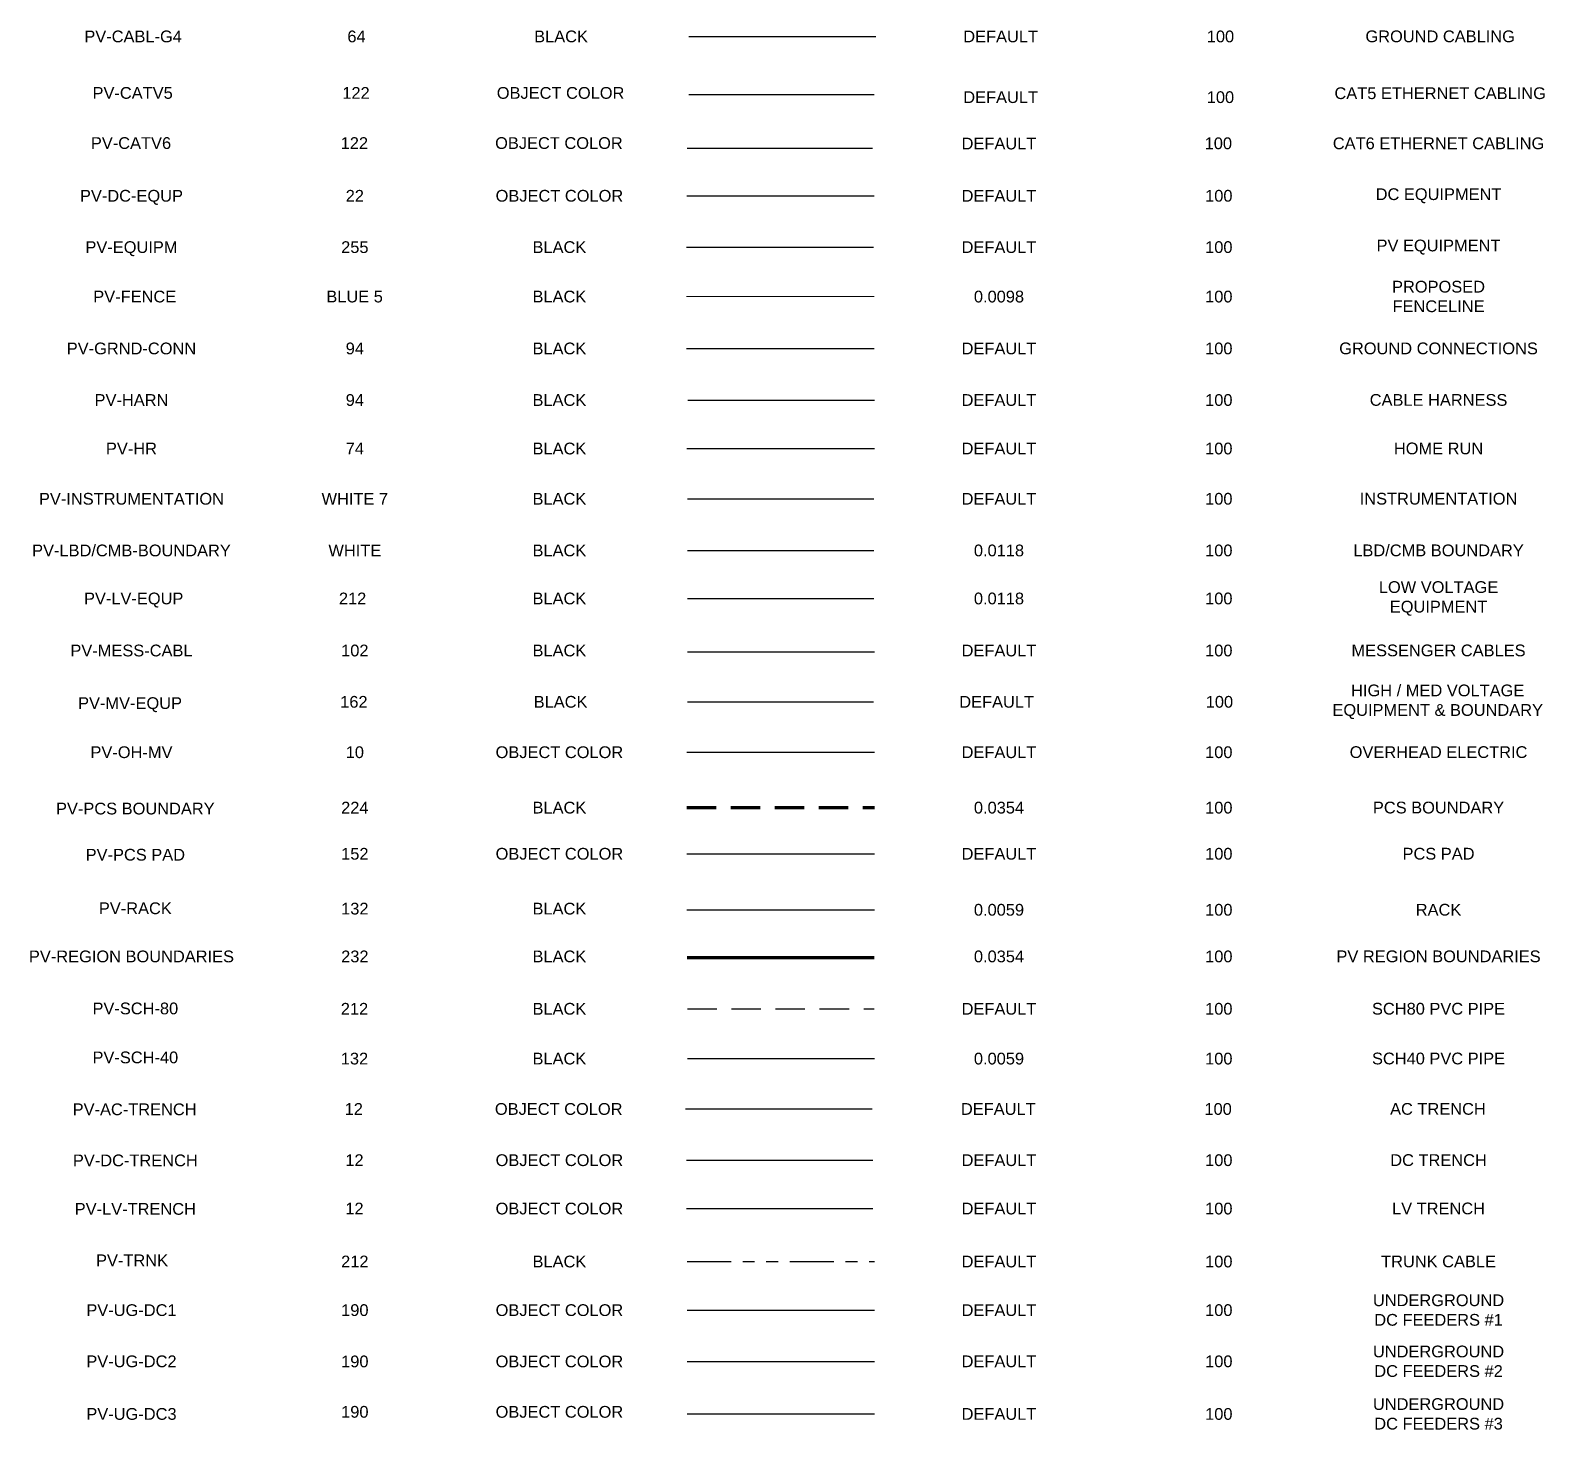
# Model space of a CAD drawing. Header units: feet. Extents: x -18 to 369, y -48 to 98.
# Drawn here: x -17.72 to -4.83, y -24.16 to -12.24 of the extents above; entities that cross this region are included whole.
import ezdxf
from ezdxf.enums import TextEntityAlignment as Align
from ezdxf.lldxf.tags import DXFTag

# ---------------------------------------------------------------- set-up
doc = ezdxf.new("R2010")
doc.units = ezdxf.units.FT
doc.header["$MEASUREMENT"] = 0
for name, pattern in [('DASHED2', [0.375, 0.25, -0.125]), ('HIDDEN', [0.375, 0.25, -0.125]), ('PHANTOM2', [1.25, 0.625, -0.125, 0.125, -0.125, 0.125, -0.125]), ('PHANTOM4', [0.6875, 0.3125, 0.0625, -0.0625, 0.0625, -0.0625, 0.0625, -0.0625])]:
    doc.linetypes.add(name, pattern=pattern)
for name, color, linetype in [('PV-AC-TRENCH', 12, 'ACTR'), ('PV-CABL-G4', 64, 'G4'), ('PV-CATV5', 122, 'CATV5'), ('PV-CATV6', 122, 'CATV6'), ('PV-DC-EQUP', 22, 'Continuous'), ('PV-DC-TRENCH', 12, 'DCTR'), ('PV-EQUIPM', 255, 'Continuous'), ('PV-GRND-CONN', 94, 'Continuous'), ('PV-HARN', 94, 'Continuous'), ('PV-HR', 74, 'Continuous'), ('PV-INSTRUMENTATION', 7, 'Continuous'), ('PV-LBDCMB-BOUNDARY', 7, 'Continuous'), ('PV-LV-EQUP', 212, 'Continuous'), ('PV-LV-TRENCH', 12, 'LVTR'), ('PV-MESS-CABL', 102, 'MESSENGER'), ('PV-MV-EQUIP', 162, 'Continuous'), ('PV-OH-MV', 10, 'OVERHEAD'), ('PV-PCS-PAD', 152, 'Continuous'), ('PV-RACK', 132, 'Continuous'), ('PV-SCH-40', 132, 'Continuous'), ('PV-SCH80', 212, 'HIDDEN'), ('PV-TRNK', 212, 'PHANTOM4'), ('PV-UG-DC1', 190, 'UGDC1'), ('PV-UG-DC2', 190, 'UGDC2'), ('PV-UG-DC3', 190, 'UGDC3')]:
    doc.layers.add(name, color=color, linetype=linetype)
for name, color, linetype, lineweight in [('PV-FENCE', 5, 'FENCELINE1', 20), ('PV-PCS BOUNDARY', 224, 'DASHED2', 90), ('PV-REGION BOUNDARIES', 232, 'Continuous', 90)]:
    doc.layers.add(name, color=color, linetype=linetype, lineweight=lineweight)
doc.styles.add('NEI-A', font='arial.ttf')
tags = doc.linetypes.add('ACTR', pattern='A,0.176989,-0.00441,["AC TR",NEI-A,S=0.1,R=0,X=0,Y=-0.05],-0.425798,0.176989', length=0.784186).pattern_tags.tags
tags[6] = DXFTag(74, 10)
tags = doc.linetypes.add('CATV5', pattern='A,0.18216,-0.054518,["CATV5",NEI-A,S=0.1,R=0,X=0,Y=-0.05],-0.505136,0.176989', length=0.918803).pattern_tags.tags
tags[6] = DXFTag(74, 10)
tags = doc.linetypes.add('CATV6', pattern='A,0.18216,-0.054518,["CATV6",NEI-A,S=0.1,R=0,X=0,Y=-0.05],-0.505136,0.176989', length=0.918803).pattern_tags.tags
tags[6] = DXFTag(74, 10)
tags = doc.linetypes.add('DCTR', pattern='A,0.176989,-0.000454,["DC TR",NEI-A,S=0.1,R=0,X=0,Y=-0.05],-0.429755,0.176989', length=0.784187).pattern_tags.tags
tags[6] = DXFTag(74, 10)
doc.linetypes.add('FENCELINE1', pattern='A,0.25,-0.1,[133,ltypeshp.shx,S=0.1,R=0,X=-0.1,Y=0],-0.1,1', length=1.45)
tags = doc.linetypes.add('FIBER', pattern='A,0.376989,-0.053001,["FO",NEI-A,S=0.1,R=0,X=0,Y=-0.05],-0.246999,0.376989', length=1.053978).pattern_tags.tags
tags[6] = DXFTag(74, 10)
tags = doc.linetypes.add('G4', pattern='A,0.176989,-0.056821,["G4",NEI-A,S=0.1,R=0,X=0,Y=-0.05],-0.243179,0.176989', length=0.653978).pattern_tags.tags
tags[6] = DXFTag(74, 10)
tags = doc.linetypes.add('LVTR', pattern='A,0.176989,-0.015904,["LV TR",NEI-A,S=0.1,R=0,X=0,Y=-0.05],-0.414304,0.176989', length=0.784186).pattern_tags.tags
tags[6] = DXFTag(74, 10)
tags = doc.linetypes.add('MESSENGER', pattern='A,0.176989,-0.031547,["MESS",NEI-A,S=0.1,R=0,X=0,Y=-0.05],-0.429956,0.176989', length=0.815481).pattern_tags.tags
tags[6] = DXFTag(74, 10)
tags = doc.linetypes.add('OVERHEAD', pattern='A,0.226989,-0.048636,["OHE",NEI-A,S=0.1,R=0,X=0,Y=-0.05],-0.351364,0.226989', length=0.853978).pattern_tags.tags
tags[6] = DXFTag(74, 10)
tags = doc.linetypes.add('UGDC1', pattern='A,0.176989,-0.035266,["DC1",NEI-A,S=0.1,R=0,X=0,Y=-0.05],-0.314734,0.176989', length=0.703978).pattern_tags.tags
tags[6] = DXFTag(74, 10)
tags = doc.linetypes.add('UGDC2', pattern='A,0.176989,-0.035266,["DC2",NEI-A,S=0.1,R=0,X=0,Y=-0.05],-0.314734,0.176989', length=0.703978).pattern_tags.tags
tags[6] = DXFTag(74, 10)
tags = doc.linetypes.add('UGDC3', pattern='A,0.176989,-0.035266,["DC3",NEI-A,S=0.1,R=0,X=0,Y=-0.05],-0.314734,0.176989', length=0.703978).pattern_tags.tags
tags[6] = DXFTag(74, 10)

msp = doc.modelspace()

# ---------------------------------------------------------------- linework, layer by layer
at = {"layer": 'PV-AC-TRENCH'}
msp.add_line((-12.141, -21.429), (-10.553, -21.429), dxfattribs=at)
at = {"layer": 'PV-CABL-G4', "linetype": 'G4'}
msp.add_lwpolyline([(-12.114, -12.296), (-10.521, -12.296)], dxfattribs=at)
at = {"layer": 'PV-CATV5'}
msp.add_lwpolyline([(-12.115, -12.791), (-10.536, -12.791)], dxfattribs=at)
at = {"layer": 'PV-CATV6'}
msp.add_lwpolyline([(-12.129, -13.247), (-10.55, -13.247)], dxfattribs=at)
at = {"layer": 'PV-DC-EQUP'}
msp.add_line((-12.13, -13.653), (-10.537, -13.653), dxfattribs=at)
at = {"layer": 'PV-DC-TRENCH'}
msp.add_line((-12.135, -21.865), (-10.547, -21.865), dxfattribs=at)
at = {"layer": 'PV-EQUIPM', "color": 0}
msp.add_line((-12.135, -14.09), (-10.542, -14.09), dxfattribs=at)
at = {"layer": 'PV-FENCE', "ltscale": 0.5}
msp.add_line((-12.135, -14.511), (-10.536, -14.511), dxfattribs=at)
at = {"layer": 'PV-GRND-CONN'}
msp.add_line((-12.135, -14.953), (-10.535, -14.953), dxfattribs=at)
at = {"layer": 'PV-HARN'}
msp.add_line((-12.122, -15.392), (-10.532, -15.392), dxfattribs=at)
at = {"layer": 'PV-HR'}
msp.add_line((-12.131, -15.805), (-10.534, -15.805), dxfattribs=at)
at = {"layer": 'PV-INSTRUMENTATION'}
msp.add_line((-12.125, -16.233), (-10.538, -16.233), dxfattribs=at)
at = {"layer": 'PV-LBDCMB-BOUNDARY'}
msp.add_line((-12.125, -16.673), (-10.538, -16.673), dxfattribs=at)
at = {"layer": 'PV-LV-EQUP'}
msp.add_line((-12.125, -17.082), (-10.538, -17.082), dxfattribs=at)
at = {"layer": 'PV-LV-TRENCH'}
msp.add_line((-12.135, -22.277), (-10.547, -22.277), dxfattribs=at)
at = {"layer": 'PV-MESS-CABL'}
msp.add_lwpolyline([(-10.534, -17.538), (-12.125, -17.538)], dxfattribs=at)
at = {"layer": 'PV-MV-EQUIP'}
msp.add_line((-12.125, -17.962), (-10.541, -17.962), dxfattribs=at)
at = {"layer": 'PV-OH-MV'}
msp.add_lwpolyline([(-12.131, -18.391), (-10.534, -18.391)], dxfattribs=at)
at = {"layer": 'PV-PCS BOUNDARY'}
msp.add_lwpolyline([(-12.131, -18.863), (-10.534, -18.863)], dxfattribs=at)
at = {"layer": 'PV-PCS-PAD'}
msp.add_lwpolyline([(-12.131, -19.256), (-10.534, -19.256)], dxfattribs=at)
at = {"layer": 'PV-RACK'}
msp.add_lwpolyline([(-12.131, -19.733), (-10.534, -19.733)], dxfattribs=at)
at = {"layer": 'PV-REGION BOUNDARIES'}
msp.add_lwpolyline([(-12.129, -20.14), (-10.535, -20.14)], dxfattribs=at)
at = {"layer": 'PV-SCH-40'}
msp.add_line((-12.125, -21), (-10.532, -21), dxfattribs=at)
at = {"layer": 'PV-SCH80'}
msp.add_line((-12.125, -20.576), (-10.537, -20.576), dxfattribs=at)
at = {"layer": 'PV-TRNK'}
msp.add_lwpolyline([(-12.129, -22.728), (-10.532, -22.728)], dxfattribs=at)
at = {"layer": 'PV-UG-DC1'}
msp.add_lwpolyline([(-12.129, -23.142), (-10.532, -23.142)], dxfattribs=at)
at = {"layer": 'PV-UG-DC2'}
msp.add_lwpolyline([(-12.129, -23.578), (-10.532, -23.578)], dxfattribs=at)
at = {"layer": 'PV-UG-DC3'}
msp.add_lwpolyline([(-12.129, -24.026), (-10.532, -24.026)], dxfattribs=at)
msp.add_lwpolyline([(-12.129, -24.026), (-10.532, -24.026)], dxfattribs=at)

# ---------------------------------------------------------------- texts
at = {"layer": 'PV-AC-TRENCH', "style": 'NEI-A'}
for s, p in [('PV-AC-TRENCH', (-16.833, -21.432)), ('12', (-14.967, -21.429)), ('OBJECT COLOR', (-13.222, -21.429)), ('DEFAULT', (-9.479, -21.429)), ('100', (-7.607, -21.429))]:
    msp.add_text(s, height=0.1, dxfattribs=at).set_placement(p, align=Align.MIDDLE_CENTER)
at = {"layer": 'PV-AC-TRENCH', "insert": (-5.735, -21.429), "char_height": 0.1, "attachment_point": 5, "style": 'NEI-A'}
msp.add_mtext('AC TRENCH', dxfattribs=at)
at = {"layer": 'PV-CABL-G4', "style": 'NEI-A'}
for s, p in [('PV-CABL-G4', (-16.846, -12.296)), ('64', (-14.944, -12.296)), ('BLACK', (-13.202, -12.296)), ('DEFAULT', (-9.459, -12.296)), ('100', (-7.587, -12.296))]:
    msp.add_text(s, height=0.1, dxfattribs=at).set_placement(p, align=Align.MIDDLE_CENTER)
at = {"layer": 'PV-CABL-G4', "linetype": 'PHANTOM2', "insert": (-5.716, -12.296), "char_height": 0.1, "attachment_point": 5, "style": 'NEI-A'}
msp.add_mtext('GROUND CABLING', dxfattribs=at)
at = {"layer": 'PV-CATV5', "style": 'NEI-A'}
for s, p in [('122', (-14.948, -12.777)), ('OBJECT COLOR', (-13.206, -12.777)), ('DEFAULT', (-9.459, -12.813)), ('100', (-7.587, -12.813))]:
    msp.add_text(s, height=0.1, dxfattribs=at).set_placement(p, align=Align.MIDDLE_CENTER)
at = {"layer": 'PV-CATV5', "linetype": 'PHANTOM2', "insert": (-5.716, -12.78), "char_height": 0.1, "attachment_point": 5, "style": 'NEI-A'}
msp.add_mtext('CAT5 ETHERNET CABLING', dxfattribs=at)
at = {"layer": 'PV-CATV6', "style": 'NEI-A'}
for s, p in [('PV-CATV5', (-16.85, -12.777)), ('PV-CATV6', (-16.864, -13.204)), ('122', (-14.962, -13.204)), ('OBJECT COLOR', (-13.22, -13.204)), ('DEFAULT', (-9.473, -13.208)), ('100', (-7.605, -13.206))]:
    msp.add_text(s, height=0.1, dxfattribs=at).set_placement(p, align=Align.MIDDLE_CENTER)
at = {"layer": 'PV-CATV6', "linetype": 'PHANTOM2', "insert": (-5.73, -13.207), "char_height": 0.1, "attachment_point": 5, "style": 'NEI-A'}
msp.add_mtext('CAT6 ETHERNET CABLING', dxfattribs=at)
at = {"layer": 'PV-DC-EQUP', "style": 'NEI-A'}
for s, p in [('PV-DC-EQUP', (-16.86, -13.653)), ('22', (-14.958, -13.653)), ('OBJECT COLOR', (-13.216, -13.653)), ('DEFAULT', (-9.473, -13.653)), ('100', (-7.601, -13.653))]:
    msp.add_text(s, height=0.1, dxfattribs=at).set_placement(p, align=Align.MIDDLE_CENTER)
at = {"layer": 'PV-DC-EQUP', "linetype": 'PHANTOM2', "insert": (-5.73, -13.653), "char_height": 0.1, "attachment_point": 5, "style": 'NEI-A'}
msp.add_mtext('DC EQUIPMENT', dxfattribs=at)
at = {"layer": 'PV-DC-TRENCH', "style": 'NEI-A'}
for s, p in [('PV-DC-TRENCH', (-16.827, -21.867)), ('12', (-14.961, -21.865)), ('OBJECT COLOR', (-13.216, -21.865)), ('DEFAULT', (-9.473, -21.865)), ('100', (-7.601, -21.865))]:
    msp.add_text(s, height=0.1, dxfattribs=at).set_placement(p, align=Align.MIDDLE_CENTER)
at = {"layer": 'PV-DC-TRENCH', "linetype": 'PHANTOM2', "insert": (-5.73, -21.865), "char_height": 0.1, "attachment_point": 5, "style": 'NEI-A'}
msp.add_mtext('DC TRENCH', dxfattribs=at)
at = {"layer": 'PV-EQUIPM', "color": 0, "style": 'NEI-A'}
for s, p in [('PV-EQUIPM', (-16.86, -14.09)), ('255', (-14.958, -14.09)), ('BLACK', (-13.216, -14.09)), ('DEFAULT', (-9.473, -14.09)), ('100', (-7.601, -14.09))]:
    msp.add_text(s, height=0.1, dxfattribs=at).set_placement(p, align=Align.MIDDLE_CENTER)
at = {"layer": 'PV-EQUIPM', "color": 0, "linetype": 'PHANTOM2', "insert": (-5.73, -14.09), "char_height": 0.1, "attachment_point": 5, "style": 'NEI-A'}
msp.add_mtext('PV EQUIPMENT', dxfattribs=at)
at = {"layer": 'PV-FENCE', "linetype": 'FIBER', "style": 'NEI-A'}
for s, p in [('PV-FENCE', (-16.832, -14.511)), ('BLUE 5', (-14.96, -14.511)), ('BLACK', (-13.216, -14.511)), ('0.0098', (-9.473, -14.511)), ('100', (-7.601, -14.511))]:
    msp.add_text(s, height=0.1, dxfattribs=at).set_placement(p, align=Align.MIDDLE_CENTER)
at = {"layer": 'PV-FENCE', "insert": (-5.73, -14.511), "char_height": 0.1, "attachment_point": 5, "style": 'NEI-A'}
msp.add_mtext_dynamic_manual_height_columns('PROPOSED FENCELINE', width=0.66323, gutter_width=0.5, heights=[0], dxfattribs=at)
at = {"layer": 'PV-GRND-CONN', "style": 'NEI-A'}
for s, p in [('PV-GRND-CONN', (-16.86, -14.953)), ('94', (-14.958, -14.953)), ('BLACK', (-13.216, -14.953)), ('DEFAULT', (-9.473, -14.953)), ('100', (-7.601, -14.953))]:
    msp.add_text(s, height=0.1, dxfattribs=at).set_placement(p, align=Align.MIDDLE_CENTER)
at = {"layer": 'PV-GRND-CONN', "insert": (-5.73, -14.953), "char_height": 0.1, "attachment_point": 5, "style": 'NEI-A'}
msp.add_mtext('GROUND CONNECTIONS', dxfattribs=at)
at = {"layer": 'PV-HARN', "style": 'NEI-A'}
for s, p in [('PV-HARN', (-16.86, -15.392)), ('94', (-14.958, -15.392)), ('BLACK', (-13.216, -15.392)), ('DEFAULT', (-9.473, -15.392)), ('100', (-7.601, -15.392))]:
    msp.add_text(s, height=0.1, dxfattribs=at).set_placement(p, align=Align.MIDDLE_CENTER)
at = {"layer": 'PV-HARN', "insert": (-5.73, -15.392), "char_height": 0.1, "attachment_point": 5, "style": 'NEI-A'}
msp.add_mtext('CABLE HARNESS', dxfattribs=at)
at = {"layer": 'PV-HR', "style": 'NEI-A'}
for s, p in [('PV-HR', (-16.86, -15.805)), ('74', (-14.958, -15.805)), ('BLACK', (-13.216, -15.805)), ('DEFAULT', (-9.473, -15.805)), ('100', (-7.601, -15.805))]:
    msp.add_text(s, height=0.1, dxfattribs=at).set_placement(p, align=Align.MIDDLE_CENTER)
at = {"layer": 'PV-HR', "linetype": 'PHANTOM2', "insert": (-5.73, -15.805), "char_height": 0.1, "attachment_point": 5, "style": 'NEI-A'}
msp.add_mtext('HOME RUN', dxfattribs=at)
at = {"layer": 'PV-INSTRUMENTATION', "style": 'NEI-A'}
for s, p in [('PV-INSTRUMENTATION', (-16.86, -16.233)), ('WHITE 7', (-14.958, -16.233)), ('BLACK', (-13.216, -16.233)), ('DEFAULT', (-9.473, -16.233)), ('100', (-7.601, -16.233))]:
    msp.add_text(s, height=0.1, dxfattribs=at).set_placement(p, align=Align.MIDDLE_CENTER)
at = {"layer": 'PV-INSTRUMENTATION', "linetype": 'PHANTOM2', "insert": (-5.73, -16.233), "char_height": 0.1, "attachment_point": 5, "style": 'NEI-A'}
msp.add_mtext('INSTRUMENTATION', dxfattribs=at)
at = {"layer": 'PV-LBDCMB-BOUNDARY', "style": 'NEI-A'}
for s, p in [('PV-LBD/CMB-BOUNDARY', (-16.86, -16.673)), ('WHITE', (-14.958, -16.673)), ('BLACK', (-13.216, -16.673)), ('0.0118', (-9.473, -16.673)), ('100', (-7.601, -16.673))]:
    msp.add_text(s, height=0.1, dxfattribs=at).set_placement(p, align=Align.MIDDLE_CENTER)
at = {"layer": 'PV-LBDCMB-BOUNDARY', "linetype": 'PHANTOM2', "insert": (-5.73, -16.673), "char_height": 0.1, "attachment_point": 5, "style": 'NEI-A'}
msp.add_mtext('LBD/CMB BOUNDARY', dxfattribs=at)
at = {"layer": 'PV-LV-EQUP', "style": 'NEI-A'}
for s, p in [('PV-LV-EQUP', (-16.841, -17.082)), ('212', (-14.977, -17.082)), ('BLACK', (-13.216, -17.082)), ('0.0118', (-9.473, -17.082)), ('100', (-7.601, -17.082))]:
    msp.add_text(s, height=0.1, dxfattribs=at).set_placement(p, align=Align.MIDDLE_CENTER)
at = {"layer": 'PV-LV-EQUP', "linetype": 'PHANTOM2', "insert": (-5.73, -17.082), "char_height": 0.1, "attachment_point": 5, "style": 'NEI-A'}
msp.add_mtext('LOW VOLTAGE\\PEQUIPMENT', dxfattribs=at)
at = {"layer": 'PV-LV-TRENCH', "style": 'NEI-A'}
for s, p in [('PV-LV-TRENCH', (-16.827, -22.28)), ('12', (-14.961, -22.277)), ('OBJECT COLOR', (-13.216, -22.277)), ('DEFAULT', (-9.473, -22.277)), ('100', (-7.601, -22.277))]:
    msp.add_text(s, height=0.1, dxfattribs=at).set_placement(p, align=Align.MIDDLE_CENTER)
at = {"layer": 'PV-LV-TRENCH', "linetype": 'PHANTOM2', "insert": (-5.73, -22.277), "char_height": 0.1, "attachment_point": 5, "style": 'NEI-A'}
msp.add_mtext('LV TRENCH', dxfattribs=at)
at = {"layer": 'PV-MESS-CABL', "style": 'NEI-A'}
for s, p in [('PV-MESS-CABL', (-16.86, -17.525)), ('102', (-14.958, -17.525)), ('BLACK', (-13.216, -17.525)), ('DEFAULT', (-9.473, -17.525)), ('100', (-7.601, -17.525))]:
    msp.add_text(s, height=0.1, dxfattribs=at).set_placement(p, align=Align.MIDDLE_CENTER)
at = {"layer": 'PV-MESS-CABL', "insert": (-5.73, -17.525), "char_height": 0.1, "attachment_point": 5, "style": 'NEI-A'}
msp.add_mtext('MESSENGER CABLES', dxfattribs=at)
at = {"layer": 'PV-MV-EQUIP', "style": 'NEI-A'}
for s, p in [('PV-MV-EQUP', (-16.872, -17.973)), ('162', (-14.966, -17.962)), ('BLACK', (-13.206, -17.962)), ('DEFAULT', (-9.493, -17.962)), ('100', (-7.596, -17.962))]:
    msp.add_text(s, height=0.1, dxfattribs=at).set_placement(p, align=Align.MIDDLE_CENTER)
at = {"layer": 'PV-MV-EQUIP', "linetype": 'PHANTOM2', "insert": (-5.737, -17.962), "char_height": 0.1, "attachment_point": 5, "style": 'NEI-A'}
msp.add_mtext('HIGH / MED VOLTAGE\\PEQUIPMENT & BOUNDARY', dxfattribs=at)
at = {"layer": 'PV-OH-MV', "style": 'NEI-A'}
for s, p in [('PV-OH-MV', (-16.86, -18.391)), ('10', (-14.958, -18.391)), ('OBJECT COLOR', (-13.216, -18.391)), ('DEFAULT', (-9.473, -18.391)), ('100', (-7.601, -18.391))]:
    msp.add_text(s, height=0.1, dxfattribs=at).set_placement(p, align=Align.MIDDLE_CENTER)
at = {"layer": 'PV-OH-MV', "insert": (-5.73, -18.391), "char_height": 0.1, "attachment_point": 5, "style": 'NEI-A'}
msp.add_mtext('OVERHEAD ELECTRIC', dxfattribs=at)
at = {"layer": 'PV-PCS BOUNDARY', "style": 'NEI-A'}
for s, p in [('PV-PCS BOUNDARY', (-16.827, -18.871)), ('224', (-14.958, -18.863)), ('BLACK', (-13.216, -18.863)), ('0.0354', (-9.473, -18.863)), ('100', (-7.601, -18.863))]:
    msp.add_text(s, height=0.1, dxfattribs=at).set_placement(p, align=Align.MIDDLE_CENTER)
at = {"layer": 'PV-PCS BOUNDARY', "insert": (-5.73, -18.863), "char_height": 0.1, "attachment_point": 5, "style": 'NEI-A'}
msp.add_mtext('PCS BOUNDARY', dxfattribs=at)
at = {"layer": 'PV-PCS-PAD', "style": 'NEI-A'}
for s, p in [('PV-PCS PAD', (-16.827, -19.264)), ('152', (-14.958, -19.256)), ('OBJECT COLOR', (-13.216, -19.256)), ('DEFAULT', (-9.473, -19.256)), ('100', (-7.601, -19.256))]:
    msp.add_text(s, height=0.1, dxfattribs=at).set_placement(p, align=Align.MIDDLE_CENTER)
at = {"layer": 'PV-PCS-PAD', "insert": (-5.73, -19.256), "char_height": 0.1, "attachment_point": 5, "style": 'NEI-A'}
msp.add_mtext('PCS PAD', dxfattribs=at)
at = {"layer": 'PV-RACK', "style": 'NEI-A'}
for s, p in [('PV-RACK', (-16.827, -19.72)), ('132', (-14.958, -19.723)), ('BLACK', (-13.216, -19.723)), ('0.0059', (-9.473, -19.733)), ('100', (-7.601, -19.733))]:
    msp.add_text(s, height=0.1, dxfattribs=at).set_placement(p, align=Align.MIDDLE_CENTER)
at = {"layer": 'PV-RACK', "insert": (-5.73, -19.733), "char_height": 0.1, "attachment_point": 5, "style": 'NEI-A'}
msp.add_mtext('RACK', dxfattribs=at)
at = {"layer": 'PV-REGION BOUNDARIES', "style": 'NEI-A'}
for s, p in [('PV-REGION BOUNDARIES', (-16.86, -20.13)), ('232', (-14.958, -20.13)), ('BLACK', (-13.216, -20.13)), ('0.0354', (-9.473, -20.13)), ('100', (-7.601, -20.13))]:
    msp.add_text(s, height=0.1, dxfattribs=at).set_placement(p, align=Align.MIDDLE_CENTER)
at = {"layer": 'PV-REGION BOUNDARIES', "insert": (-5.73, -20.13), "char_height": 0.1, "attachment_point": 5, "style": 'NEI-A'}
msp.add_mtext('PV REGION BOUNDARIES', dxfattribs=at)
at = {"layer": 'PV-SCH-40', "style": 'NEI-A'}
for s, p in [('PV-SCH-40', (-16.827, -20.99)), ('132', (-14.961, -21)), ('BLACK', (-13.216, -21)), ('0.0059', (-9.473, -21)), ('100', (-7.601, -21))]:
    msp.add_text(s, height=0.1, dxfattribs=at).set_placement(p, align=Align.MIDDLE_CENTER)
at = {"layer": 'PV-SCH-40', "linetype": 'PHANTOM2', "insert": (-5.73, -21), "char_height": 0.1, "attachment_point": 5, "style": 'NEI-A'}
msp.add_mtext('SCH40 PVC PIPE', dxfattribs=at)
at = {"layer": 'PV-SCH80', "style": 'NEI-A'}
for s, p in [('PV-SCH-80', (-16.827, -20.573)), ('212', (-14.961, -20.576)), ('BLACK', (-13.216, -20.576)), ('DEFAULT', (-9.473, -20.576)), ('100', (-7.601, -20.576))]:
    msp.add_text(s, height=0.1, dxfattribs=at).set_placement(p, align=Align.MIDDLE_CENTER)
at = {"layer": 'PV-SCH80', "linetype": 'PHANTOM2', "insert": (-5.73, -20.576), "char_height": 0.1, "width": 1.31184, "attachment_point": 5, "style": 'NEI-A'}
msp.add_mtext('SCH80 PVC PIPE', dxfattribs=at)
at = {"layer": 'PV-TRNK', "style": 'NEI-A'}
for s, p in [('PV-TRNK', (-16.855, -22.718)), ('212', (-14.958, -22.728)), ('BLACK', (-13.216, -22.728)), ('DEFAULT', (-9.473, -22.728)), ('100', (-7.601, -22.728))]:
    msp.add_text(s, height=0.1, dxfattribs=at).set_placement(p, align=Align.MIDDLE_CENTER)
at = {"layer": 'PV-TRNK', "linetype": 'PHANTOM2', "insert": (-5.73, -22.728), "char_height": 0.1, "attachment_point": 5, "style": 'NEI-A'}
msp.add_mtext('TRUNK CABLE', dxfattribs=at)
at = {"layer": 'PV-UG-DC1', "style": 'NEI-A'}
for s, p in [('PV-UG-DC1', (-16.86, -23.142)), ('190', (-14.958, -23.142)), ('OBJECT COLOR', (-13.216, -23.142)), ('DEFAULT', (-9.473, -23.142)), ('100', (-7.601, -23.142))]:
    msp.add_text(s, height=0.1, dxfattribs=at).set_placement(p, align=Align.MIDDLE_CENTER)
at = {"layer": 'PV-UG-DC1', "linetype": 'PHANTOM2', "insert": (-5.73, -23.142), "char_height": 0.1, "attachment_point": 5, "style": 'NEI-A'}
msp.add_mtext('UNDERGROUND \\PDC FEEDERS #1', dxfattribs=at)
at = {"layer": 'PV-UG-DC2', "style": 'NEI-A'}
for s, p in [('PV-UG-DC2', (-16.86, -23.578)), ('190', (-14.958, -23.579)), ('OBJECT COLOR', (-13.216, -23.579)), ('DEFAULT', (-9.473, -23.578)), ('100', (-7.601, -23.578))]:
    msp.add_text(s, height=0.1, dxfattribs=at).set_placement(p, align=Align.MIDDLE_CENTER)
at = {"layer": 'PV-UG-DC2', "linetype": 'PHANTOM2', "insert": (-5.73, -23.578), "char_height": 0.1, "attachment_point": 5, "style": 'NEI-A'}
msp.add_mtext('UNDERGROUND \\PDC FEEDERS #2', dxfattribs=at)
at = {"layer": 'PV-UG-DC3', "style": 'NEI-A'}
for s, p in [('PV-UG-DC3', (-16.86, -24.026)), ('190', (-14.958, -24.008)), ('OBJECT COLOR', (-13.216, -24.008)), ('DEFAULT', (-9.473, -24.026)), ('100', (-7.601, -24.026))]:
    msp.add_text(s, height=0.1, dxfattribs=at).set_placement(p, align=Align.MIDDLE_CENTER)
at = {"layer": 'PV-UG-DC3', "linetype": 'PHANTOM2', "insert": (-5.73, -24.026), "char_height": 0.1, "attachment_point": 5, "style": 'NEI-A'}
msp.add_mtext('UNDERGROUND \\PDC FEEDERS #3', dxfattribs=at)

doc.saveas('drawing.dxf')
